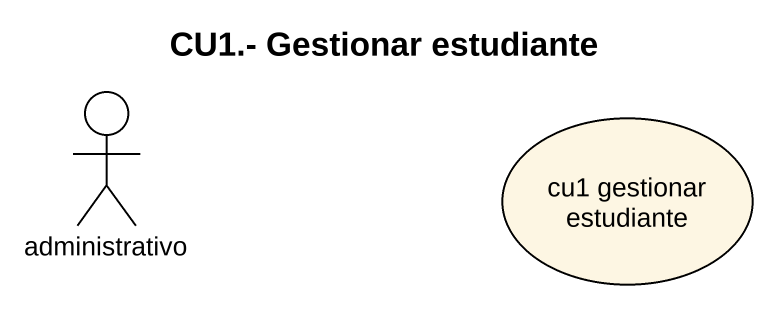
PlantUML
@startuml
title CU1.- Gestionar estudiante
actor administrativo
usecase "cu1 gestionar estudiante" as cu1_gestionar_estudiante
@enduml
